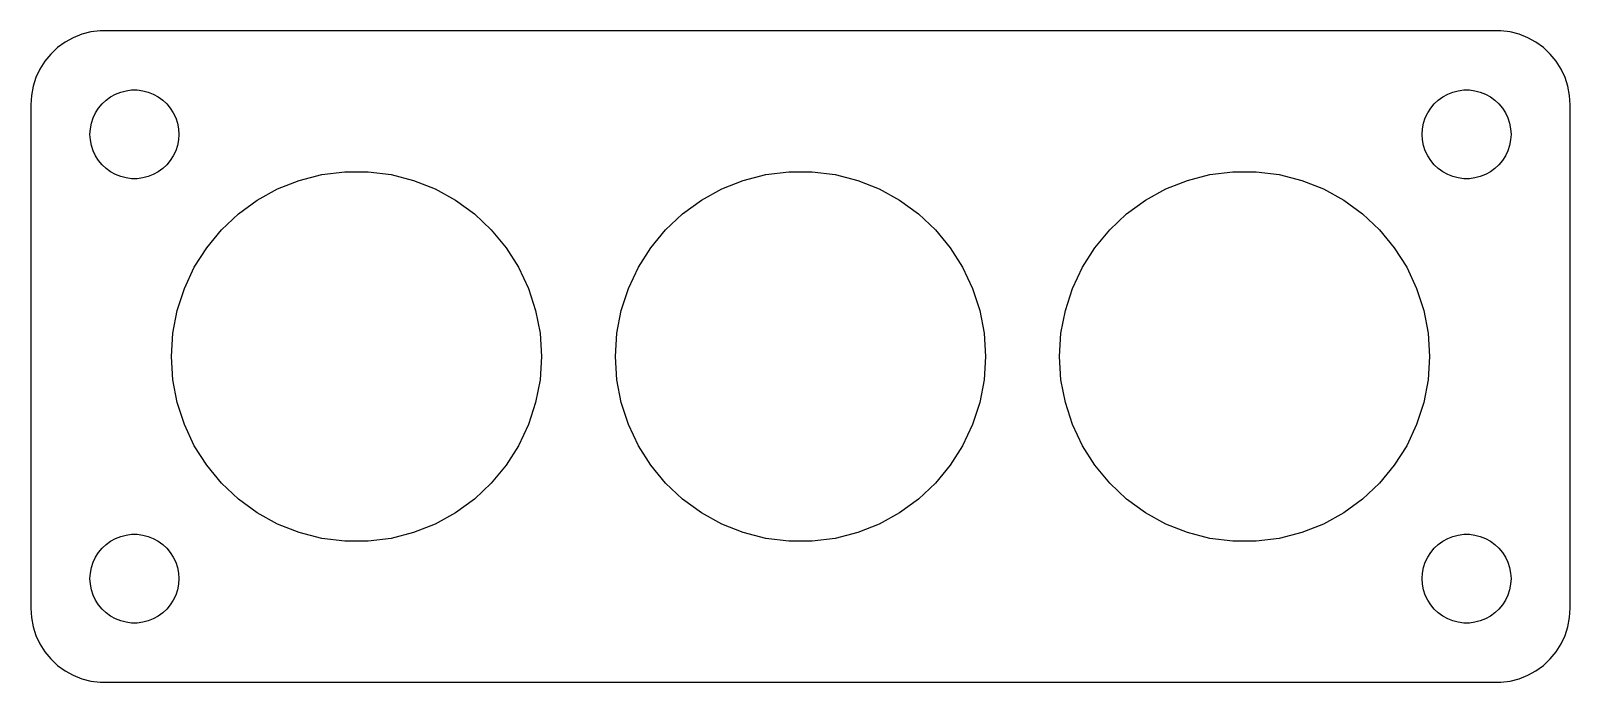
# Model space of a CAD drawing. Header units: metres. Extents: x -52 to 52, y -22 to 22.
import ezdxf

# ---------------------------------------------------------------- set-up
doc = ezdxf.new("R2010")
doc.units = ezdxf.units.M

msp = doc.modelspace()

# ---------------------------------------------------------------- linework, layer by layer
for p, q in [((-47.9369, 21.9114), (-48.5451, 21.7553)), ((-47.3139, 21.9901), (-47.9369, 21.9114)), ((47.3139, 21.9901), (-47.3139, 21.9901)), ((47.9369, 21.9114), (47.3139, 21.9901)), ((48.5451, 21.7553), (47.9369, 21.9114)), ((-50.1871, 20.8526), (-50.6448, 20.4227)), ((-49.6791, 21.2216), (-50.1871, 20.8526)), ((-49.1289, 21.5241), (-49.6791, 21.2216)), ((-48.5451, 21.7553), (-49.1289, 21.5241)), ((49.1289, 21.5241), (48.5451, 21.7553)), ((49.6791, 21.2216), (49.1289, 21.5241)), ((50.1871, 20.8526), (49.6791, 21.2216)), ((50.6448, 20.4227), (50.1871, 20.8526)), ((-51.0451, 19.9389), (-51.3815, 19.4088)), ((-50.6448, 20.4227), (-51.0451, 19.9389)), ((51.0451, 19.9389), (50.6448, 20.4227)), ((51.3815, 19.4088), (51.0451, 19.9389)), ((-51.6489, 18.8406), (-51.8429, 18.2434)), ((-51.3815, 19.4088), (-51.6489, 18.8406)), ((51.6489, 18.8406), (51.3815, 19.4088)), ((51.8429, 18.2434), (51.6489, 18.8406)), ((-51.8429, 18.2434), (-51.9606, 17.6267)), ((-46.6075, 17.533), (-46.2773, 17.7145)), ((-46.2773, 17.7145), (-45.927, 17.8532)), ((-45.927, 17.8532), (-45.5621, 17.9469)), ((-45.5621, 17.9469), (-45.1884, 17.9941)), ((-45.1884, 17.9941), (-44.8116, 17.9941)), ((-44.8116, 17.9941), (-44.4379, 17.9469)), ((-44.4379, 17.9469), (-44.0729, 17.8532)), ((-44.0729, 17.8532), (-43.7227, 17.7145)), ((-43.7227, 17.7145), (-43.3925, 17.533)), ((43.3925, 17.533), (43.7227, 17.7145)), ((43.7227, 17.7145), (44.0729, 17.8532)), ((44.0729, 17.8532), (44.4379, 17.9469)), ((44.4379, 17.9469), (44.8116, 17.9941)), ((44.8116, 17.9941), (45.1884, 17.9941)), ((45.1884, 17.9941), (45.5621, 17.9469)), ((45.5621, 17.9469), (45.927, 17.8532)), ((45.927, 17.8532), (46.2773, 17.7145)), ((46.2773, 17.7145), (46.6075, 17.533)), ((51.9606, 17.6267), (51.8429, 18.2434)), ((-51.9606, 17.6267), (-52, 17)), ((-52, 17), (-52, -17)), ((-47.6289, 16.4453), (-47.427, 16.7634)), ((-47.427, 16.7634), (-47.1869, 17.0536)), ((-47.1869, 17.0536), (-46.9123, 17.3115)), ((-46.9123, 17.3115), (-46.6075, 17.533)), ((-43.3925, 17.533), (-43.0877, 17.3115)), ((-43.0877, 17.3115), (-42.8131, 17.0536)), ((-42.8131, 17.0536), (-42.5729, 16.7634)), ((-42.5729, 16.7634), (-42.3711, 16.4453)), ((42.3711, 16.4453), (42.5729, 16.7634)), ((42.5729, 16.7634), (42.8131, 17.0536)), ((42.8131, 17.0536), (43.0877, 17.3115)), ((43.0877, 17.3115), (43.3925, 17.533)), ((46.6075, 17.533), (46.9123, 17.3115)), ((46.9123, 17.3115), (47.1869, 17.0536)), ((47.1869, 17.0536), (47.427, 16.7634)), ((47.427, 16.7634), (47.6289, 16.4453)), ((52, 17), (51.9606, 17.6267)), ((52, -17), (52, 17)), ((-47.9763, 15.376), (-47.9057, 15.7461)), ((-47.9057, 15.7461), (-47.7893, 16.1044)), ((-47.7893, 16.1044), (-47.6289, 16.4453)), ((-42.3711, 16.4453), (-42.2107, 16.1044)), ((-42.2107, 16.1044), (-42.0942, 15.7461)), ((-42.0942, 15.7461), (-42.0237, 15.376)), ((42.0237, 15.376), (42.0942, 15.7461)), ((42.0942, 15.7461), (42.2107, 16.1044)), ((42.2107, 16.1044), (42.3711, 16.4453)), ((47.6289, 16.4453), (47.7893, 16.1044)), ((47.7893, 16.1044), (47.9057, 15.7461)), ((47.9057, 15.7461), (47.9763, 15.376)), ((-48, 15), (-47.9763, 15.376)), ((-47.9763, 14.624), (-48, 15)), ((-47.9057, 14.2539), (-47.9763, 14.624)), ((-42.0237, 14.624), (-42.0942, 14.2539)), ((-42.0237, 15.376), (-42, 15)), ((-42, 15), (-42.0237, 14.624)), ((42, 15), (42.0237, 15.376)), ((42.0237, 14.624), (42, 15)), ((42.0942, 14.2539), (42.0237, 14.624)), ((47.9763, 14.624), (47.9057, 14.2539)), ((47.9763, 15.376), (48, 15)), ((48, 15), (47.9763, 14.624)), ((-47.7893, 13.8956), (-47.9057, 14.2539)), ((-47.6289, 13.5547), (-47.7893, 13.8956)), ((-47.427, 13.2366), (-47.6289, 13.5547)), ((-42.3711, 13.5547), (-42.5729, 13.2366)), ((-42.2107, 13.8956), (-42.3711, 13.5547)), ((-42.0942, 14.2539), (-42.2107, 13.8956)), ((42.2107, 13.8956), (42.0942, 14.2539)), ((42.3711, 13.5547), (42.2107, 13.8956)), ((42.5729, 13.2366), (42.3711, 13.5547)), ((47.6289, 13.5547), (47.427, 13.2366)), ((47.7893, 13.8956), (47.6289, 13.5547)), ((47.9057, 14.2539), (47.7893, 13.8956)), ((-47.1869, 12.9464), (-47.427, 13.2366)), ((-46.9123, 12.6884), (-47.1869, 12.9464)), ((-46.6075, 12.467), (-46.9123, 12.6884)), ((-43.0877, 12.6884), (-43.3925, 12.467)), ((-42.8131, 12.9464), (-43.0877, 12.6884)), ((-42.5729, 13.2366), (-42.8131, 12.9464)), ((42.8131, 12.9464), (42.5729, 13.2366)), ((43.0877, 12.6884), (42.8131, 12.9464)), ((43.3925, 12.467), (43.0877, 12.6884)), ((46.9123, 12.6884), (46.6075, 12.467)), ((47.1869, 12.9464), (46.9123, 12.6884)), ((47.427, 13.2366), (47.1869, 12.9464)), ((-46.2773, 12.2855), (-46.6075, 12.467)), ((-45.927, 12.1468), (-46.2773, 12.2855)), ((-45.5621, 12.0531), (-45.927, 12.1468)), ((-45.1884, 12.0059), (-45.5621, 12.0531)), ((-44.8116, 12.0059), (-45.1884, 12.0059)), ((-44.4379, 12.0531), (-44.8116, 12.0059)), ((-44.0729, 12.1468), (-44.4379, 12.0531)), ((-43.7227, 12.2855), (-44.0729, 12.1468)), ((-43.3925, 12.467), (-43.7227, 12.2855)), ((-35.3222, 11.3103), (-33.8627, 11.8882)), ((-33.8627, 11.8882), (-32.3423, 12.2786)), ((-32.3423, 12.2786), (-30.7849, 12.4753)), ((-30.7849, 12.4753), (-29.2151, 12.4753)), ((-29.2151, 12.4753), (-27.6577, 12.2786)), ((-27.6577, 12.2786), (-26.1373, 11.8882)), ((-26.1373, 11.8882), (-24.6777, 11.3103)), ((-5.32224, 11.3103), (-3.8627, 11.8882)), ((-3.8627, 11.8882), (-2.34225, 12.2786)), ((-2.34225, 12.2786), (-0.78487, 12.4753)), ((-0.78487, 12.4753), (0.78487, 12.4753)), ((0.78487, 12.4753), (2.34225, 12.2786)), ((2.34225, 12.2786), (3.8627, 11.8882)), ((3.8627, 11.8882), (5.32224, 11.3103)), ((24.6777, 11.3103), (26.1373, 11.8882)), ((26.1373, 11.8882), (27.6577, 12.2786)), ((27.6577, 12.2786), (29.2151, 12.4753)), ((29.2151, 12.4753), (30.7849, 12.4753)), ((30.7849, 12.4753), (32.3423, 12.2786)), ((32.3423, 12.2786), (33.8627, 11.8882)), ((33.8627, 11.8882), (35.3222, 11.3103)), ((43.7227, 12.2855), (43.3925, 12.467)), ((44.0729, 12.1468), (43.7227, 12.2855)), ((44.4379, 12.0531), (44.0729, 12.1468)), ((44.8116, 12.0059), (44.4379, 12.0531)), ((45.1884, 12.0059), (44.8116, 12.0059)), ((45.5621, 12.0531), (45.1884, 12.0059)), ((45.927, 12.1468), (45.5621, 12.0531)), ((46.2773, 12.2855), (45.927, 12.1468)), ((46.6075, 12.467), (46.2773, 12.2855)), ((-37.9678, 9.63141), (-36.6978, 10.5541)), ((-36.6978, 10.5541), (-35.3222, 11.3103)), ((-24.6777, 11.3103), (-23.3022, 10.5541)), ((-23.3022, 10.5541), (-22.0322, 9.63141)), ((-7.96779, 9.63141), (-6.69783, 10.5541)), ((-6.69783, 10.5541), (-5.32224, 11.3103)), ((5.32224, 11.3103), (6.69783, 10.5541)), ((6.69783, 10.5541), (7.96779, 9.63141)), ((22.0322, 9.63141), (23.3022, 10.5541)), ((23.3022, 10.5541), (24.6777, 11.3103)), ((35.3222, 11.3103), (36.6978, 10.5541)), ((36.6978, 10.5541), (37.9678, 9.63141)), ((-39.1121, 8.55682), (-37.9678, 9.63141)), ((-22.0322, 9.63141), (-20.8879, 8.55682)), ((-9.11211, 8.55682), (-7.96779, 9.63141)), ((7.96779, 9.63141), (9.11211, 8.55682)), ((20.8879, 8.55682), (22.0322, 9.63141)), ((37.9678, 9.63141), (39.1121, 8.55682)), ((-40.1127, 7.34731), (-39.1121, 8.55682)), ((-20.8879, 8.55682), (-19.8873, 7.34731)), ((-10.1127, 7.34731), (-9.11211, 8.55682)), ((9.11211, 8.55682), (10.1127, 7.34731)), ((19.8873, 7.34731), (20.8879, 8.55682)), ((39.1121, 8.55682), (40.1127, 7.34731)), ((-40.9538, 6.02191), (-40.1127, 7.34731)), ((-19.8873, 7.34731), (-19.0462, 6.02191)), ((-10.9538, 6.02191), (-10.1127, 7.34731)), ((10.1127, 7.34731), (10.9538, 6.02191)), ((19.0462, 6.02191), (19.8873, 7.34731)), ((40.1127, 7.34731), (40.9538, 6.02191)), ((-41.6222, 4.60155), (-40.9538, 6.02191)), ((-19.0462, 6.02191), (-18.3778, 4.60155)), ((-11.6222, 4.60155), (-10.9538, 6.02191)), ((10.9538, 6.02191), (11.6222, 4.60155)), ((18.3778, 4.60155), (19.0462, 6.02191)), ((40.9538, 6.02191), (41.6222, 4.60155)), ((-42.1073, 3.10861), (-41.6222, 4.60155)), ((-18.3778, 4.60155), (-17.8927, 3.10861)), ((-12.1073, 3.10861), (-11.6222, 4.60155)), ((11.6222, 4.60155), (12.1073, 3.10861)), ((17.8927, 3.10861), (18.3778, 4.60155)), ((41.6222, 4.60155), (42.1073, 3.10861)), ((-42.4014, 1.56665), (-42.1073, 3.10861)), ((-17.8927, 3.10861), (-17.5986, 1.56665)), ((-12.4014, 1.56665), (-12.1073, 3.10861)), ((12.1073, 3.10861), (12.4014, 1.56665)), ((17.5986, 1.56665), (17.8927, 3.10861)), ((42.1073, 3.10861), (42.4014, 1.56665)), ((-42.5, 0), (-42.4014, 1.56665)), ((-17.5986, 1.56665), (-17.5, 0)), ((-12.5, 0), (-12.4014, 1.56665)), ((12.4014, 1.56665), (12.5, 0)), ((17.5, 0), (17.5986, 1.56665)), ((42.4014, 1.56665), (42.5, 0)), ((-42.4014, -1.56665), (-42.5, 0)), ((-17.5, 0), (-17.5986, -1.56665)), ((-12.4014, -1.56665), (-12.5, 0)), ((12.5, 0), (12.4014, -1.56665)), ((17.5986, -1.56665), (17.5, 0)), ((42.5, 0), (42.4014, -1.56665)), ((-42.1073, -3.10861), (-42.4014, -1.56665)), ((-17.5986, -1.56665), (-17.8927, -3.10861)), ((-12.1073, -3.10861), (-12.4014, -1.56665)), ((12.4014, -1.56665), (12.1073, -3.10861)), ((17.8927, -3.10861), (17.5986, -1.56665)), ((42.4014, -1.56665), (42.1073, -3.10861)), ((-41.6222, -4.60155), (-42.1073, -3.10861)), ((-17.8927, -3.10861), (-18.3778, -4.60155)), ((-11.6222, -4.60155), (-12.1073, -3.10861)), ((12.1073, -3.10861), (11.6222, -4.60155)), ((18.3778, -4.60155), (17.8927, -3.10861)), ((42.1073, -3.10861), (41.6222, -4.60155)), ((-40.9538, -6.02191), (-41.6222, -4.60155)), ((-18.3778, -4.60155), (-19.0462, -6.02191)), ((-10.9538, -6.02191), (-11.6222, -4.60155)), ((11.6222, -4.60155), (10.9538, -6.02191)), ((19.0462, -6.02191), (18.3778, -4.60155)), ((41.6222, -4.60155), (40.9538, -6.02191)), ((-40.1127, -7.34731), (-40.9538, -6.02191)), ((-19.0462, -6.02191), (-19.8873, -7.34731)), ((-10.1127, -7.34731), (-10.9538, -6.02191)), ((10.9538, -6.02191), (10.1127, -7.34731)), ((19.8873, -7.34731), (19.0462, -6.02191)), ((40.9538, -6.02191), (40.1127, -7.34731)), ((-39.1121, -8.55682), (-40.1127, -7.34731)), ((-19.8873, -7.34731), (-20.8879, -8.55682)), ((-9.11211, -8.55682), (-10.1127, -7.34731)), ((10.1127, -7.34731), (9.11211, -8.55682)), ((20.8879, -8.55682), (19.8873, -7.34731)), ((40.1127, -7.34731), (39.1121, -8.55682)), ((-37.9678, -9.63141), (-39.1121, -8.55682)), ((-20.8879, -8.55682), (-22.0322, -9.63141)), ((-7.96779, -9.63141), (-9.11211, -8.55682)), ((9.11211, -8.55682), (7.96779, -9.63141)), ((22.0322, -9.63141), (20.8879, -8.55682)), ((39.1121, -8.55682), (37.9678, -9.63141)), ((-36.6978, -10.5541), (-37.9678, -9.63141)), ((-22.0322, -9.63141), (-23.3022, -10.5541)), ((-6.69783, -10.5541), (-7.96779, -9.63141)), ((7.96779, -9.63141), (6.69783, -10.5541)), ((23.3022, -10.5541), (22.0322, -9.63141)), ((37.9678, -9.63141), (36.6978, -10.5541)), ((-35.3222, -11.3103), (-36.6978, -10.5541)), ((-33.8627, -11.8882), (-35.3222, -11.3103)), ((-24.6777, -11.3103), (-26.1373, -11.8882)), ((-23.3022, -10.5541), (-24.6777, -11.3103)), ((-5.32224, -11.3103), (-6.69783, -10.5541)), ((-3.8627, -11.8882), (-5.32224, -11.3103)), ((5.32224, -11.3103), (3.8627, -11.8882)), ((6.69783, -10.5541), (5.32224, -11.3103)), ((24.6777, -11.3103), (23.3022, -10.5541)), ((26.1373, -11.8882), (24.6777, -11.3103)), ((35.3222, -11.3103), (33.8627, -11.8882)), ((36.6978, -10.5541), (35.3222, -11.3103)), ((-46.9123, -12.6884), (-46.6075, -12.467)), ((-46.6075, -12.467), (-46.2773, -12.2855)), ((-46.2773, -12.2855), (-45.927, -12.1468)), ((-45.927, -12.1468), (-45.5621, -12.0531)), ((-45.5621, -12.0531), (-45.1884, -12.0059)), ((-45.1884, -12.0059), (-44.8116, -12.0059)), ((-44.8116, -12.0059), (-44.4379, -12.0531)), ((-44.4379, -12.0531), (-44.0729, -12.1468)), ((-44.0729, -12.1468), (-43.7227, -12.2855)), ((-43.7227, -12.2855), (-43.3925, -12.467)), ((-43.3925, -12.467), (-43.0877, -12.6884)), ((-32.3423, -12.2786), (-33.8627, -11.8882)), ((-30.7849, -12.4753), (-32.3423, -12.2786)), ((-29.2151, -12.4753), (-30.7849, -12.4753)), ((-27.6577, -12.2786), (-29.2151, -12.4753)), ((-26.1373, -11.8882), (-27.6577, -12.2786)), ((-2.34225, -12.2786), (-3.8627, -11.8882)), ((-0.78487, -12.4753), (-2.34225, -12.2786)), ((0.78487, -12.4753), (-0.78487, -12.4753)), ((2.34225, -12.2786), (0.78487, -12.4753)), ((3.8627, -11.8882), (2.34225, -12.2786)), ((27.6577, -12.2786), (26.1373, -11.8882)), ((29.2151, -12.4753), (27.6577, -12.2786)), ((30.7849, -12.4753), (29.2151, -12.4753)), ((32.3423, -12.2786), (30.7849, -12.4753)), ((33.8627, -11.8882), (32.3423, -12.2786)), ((43.0877, -12.6884), (43.3925, -12.467)), ((43.3925, -12.467), (43.7227, -12.2855)), ((43.7227, -12.2855), (44.0729, -12.1468)), ((44.0729, -12.1468), (44.4379, -12.0531)), ((44.4379, -12.0531), (44.8116, -12.0059)), ((44.8116, -12.0059), (45.1884, -12.0059)), ((45.1884, -12.0059), (45.5621, -12.0531)), ((45.5621, -12.0531), (45.927, -12.1468)), ((45.927, -12.1468), (46.2773, -12.2855)), ((46.2773, -12.2855), (46.6075, -12.467)), ((46.6075, -12.467), (46.9123, -12.6884)), ((-47.6289, -13.5547), (-47.427, -13.2366)), ((-47.427, -13.2366), (-47.1869, -12.9464)), ((-47.1869, -12.9464), (-46.9123, -12.6884)), ((-43.0877, -12.6884), (-42.8131, -12.9464)), ((-42.8131, -12.9464), (-42.5729, -13.2366)), ((-42.5729, -13.2366), (-42.3711, -13.5547)), ((42.3711, -13.5547), (42.5729, -13.2366)), ((42.5729, -13.2366), (42.8131, -12.9464)), ((42.8131, -12.9464), (43.0877, -12.6884)), ((46.9123, -12.6884), (47.1869, -12.9464)), ((47.1869, -12.9464), (47.427, -13.2366)), ((47.427, -13.2366), (47.6289, -13.5547)), ((-47.9763, -14.624), (-47.9057, -14.2539)), ((-47.9057, -14.2539), (-47.7893, -13.8956)), ((-47.7893, -13.8956), (-47.6289, -13.5547)), ((-42.3711, -13.5547), (-42.2107, -13.8956)), ((-42.2107, -13.8956), (-42.0942, -14.2539)), ((-42.0942, -14.2539), (-42.0237, -14.624)), ((42.0237, -14.624), (42.0942, -14.2539)), ((42.0942, -14.2539), (42.2107, -13.8956)), ((42.2107, -13.8956), (42.3711, -13.5547)), ((47.6289, -13.5547), (47.7893, -13.8956)), ((47.7893, -13.8956), (47.9057, -14.2539)), ((47.9057, -14.2539), (47.9763, -14.624)), ((-48, -15), (-47.9763, -14.624)), ((-47.9763, -15.376), (-48, -15)), ((-47.9057, -15.7461), (-47.9763, -15.376)), ((-42.0237, -15.376), (-42.0942, -15.7461)), ((-42.0237, -14.624), (-42, -15)), ((-42, -15), (-42.0237, -15.376)), ((42, -15), (42.0237, -14.624)), ((42.0237, -15.376), (42, -15)), ((42.0942, -15.7461), (42.0237, -15.376)), ((47.9763, -15.376), (47.9057, -15.7461)), ((47.9763, -14.624), (48, -15)), ((48, -15), (47.9763, -15.376)), ((-47.7893, -16.1044), (-47.9057, -15.7461)), ((-47.6289, -16.4453), (-47.7893, -16.1044)), ((-47.427, -16.7634), (-47.6289, -16.4453)), ((-42.3711, -16.4453), (-42.5729, -16.7634)), ((-42.2107, -16.1044), (-42.3711, -16.4453)), ((-42.0942, -15.7461), (-42.2107, -16.1044)), ((42.2107, -16.1044), (42.0942, -15.7461)), ((42.3711, -16.4453), (42.2107, -16.1044)), ((42.5729, -16.7634), (42.3711, -16.4453)), ((47.6289, -16.4453), (47.427, -16.7634)), ((47.7893, -16.1044), (47.6289, -16.4453)), ((47.9057, -15.7461), (47.7893, -16.1044)), ((-52, -17), (-51.9606, -17.6267)), ((-51.9606, -17.6267), (-51.8429, -18.2434)), ((-47.1869, -17.0536), (-47.427, -16.7634)), ((-46.9123, -17.3115), (-47.1869, -17.0536)), ((-46.6075, -17.533), (-46.9123, -17.3115)), ((-46.2773, -17.7145), (-46.6075, -17.533)), ((-43.3925, -17.533), (-43.7227, -17.7145)), ((-43.0877, -17.3115), (-43.3925, -17.533)), ((-42.8131, -17.0536), (-43.0877, -17.3115)), ((-42.5729, -16.7634), (-42.8131, -17.0536)), ((42.8131, -17.0536), (42.5729, -16.7634)), ((43.0877, -17.3115), (42.8131, -17.0536)), ((43.3925, -17.533), (43.0877, -17.3115)), ((43.7227, -17.7145), (43.3925, -17.533)), ((46.6075, -17.533), (46.2773, -17.7145)), ((46.9123, -17.3115), (46.6075, -17.533)), ((47.1869, -17.0536), (46.9123, -17.3115)), ((47.427, -16.7634), (47.1869, -17.0536)), ((51.8429, -18.2434), (51.9606, -17.6267)), ((51.9606, -17.6267), (52, -17)), ((-51.8429, -18.2434), (-51.6489, -18.8406)), ((-45.927, -17.8532), (-46.2773, -17.7145)), ((-45.5621, -17.9469), (-45.927, -17.8532)), ((-45.1884, -17.9941), (-45.5621, -17.9469)), ((-44.8116, -17.9941), (-45.1884, -17.9941)), ((-44.4379, -17.9469), (-44.8116, -17.9941)), ((-44.0729, -17.8532), (-44.4379, -17.9469)), ((-43.7227, -17.7145), (-44.0729, -17.8532)), ((44.0729, -17.8532), (43.7227, -17.7145)), ((44.4379, -17.9469), (44.0729, -17.8532)), ((44.8116, -17.9941), (44.4379, -17.9469)), ((45.1884, -17.9941), (44.8116, -17.9941)), ((45.5621, -17.9469), (45.1884, -17.9941)), ((45.927, -17.8532), (45.5621, -17.9469)), ((46.2773, -17.7145), (45.927, -17.8532)), ((51.6489, -18.8406), (51.8429, -18.2434)), ((-51.6489, -18.8406), (-51.3815, -19.4088)), ((-51.3815, -19.4088), (-51.0451, -19.9389)), ((51.0451, -19.9389), (51.3815, -19.4088)), ((51.3815, -19.4088), (51.6489, -18.8406)), ((-51.0451, -19.9389), (-50.6448, -20.4227)), ((-50.6448, -20.4227), (-50.1871, -20.8526)), ((50.1871, -20.8526), (50.6448, -20.4227)), ((50.6448, -20.4227), (51.0451, -19.9389)), ((-50.1871, -20.8526), (-49.6791, -21.2216)), ((-49.6791, -21.2216), (-49.1289, -21.5241)), ((-49.1289, -21.5241), (-48.5451, -21.7553)), ((-48.5451, -21.7553), (-47.9369, -21.9114)), ((47.9369, -21.9114), (48.5451, -21.7553)), ((48.5451, -21.7553), (49.1289, -21.5241)), ((49.1289, -21.5241), (49.6791, -21.2216)), ((49.6791, -21.2216), (50.1871, -20.8526)), ((-47.9369, -21.9114), (-47.3139, -21.9901)), ((-47.3139, -21.9901), (47.3139, -21.9901)), ((47.3139, -21.9901), (47.9369, -21.9114))]:
    msp.add_line(p, q)

doc.saveas('drawing.dxf')
